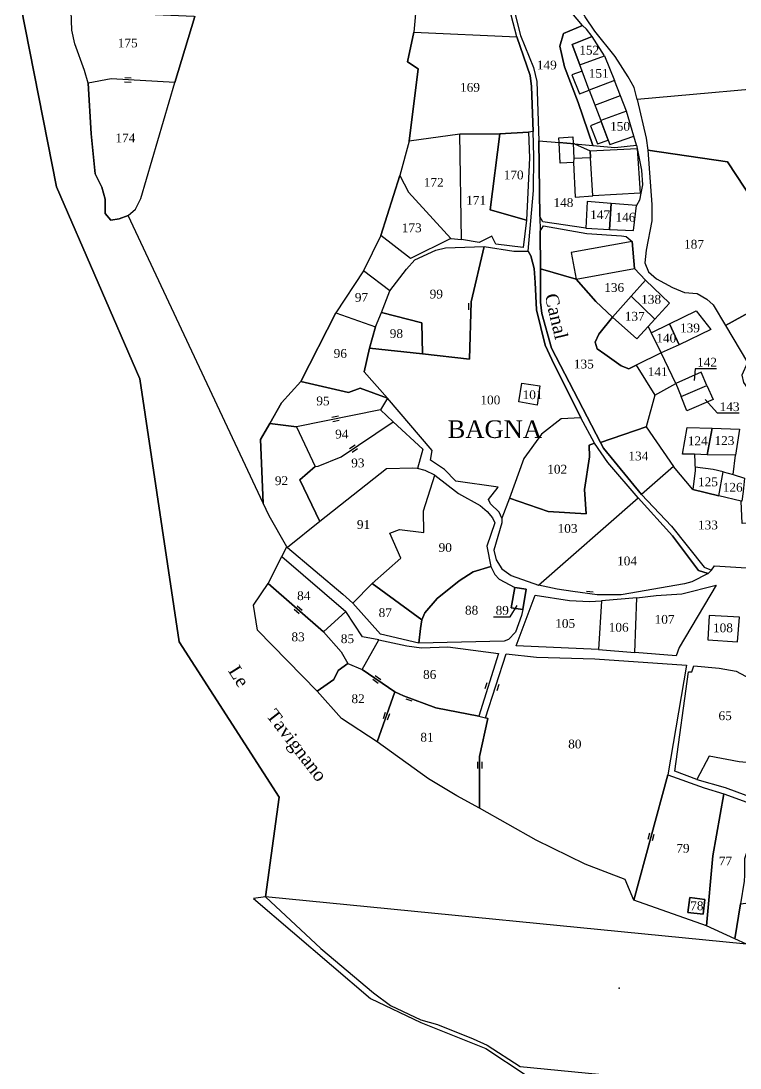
# Model space of a CAD drawing. Extents: x 1206907 to 1207379, y 6153397 to 6153999.
# Drawn here: x 1206913.4 to 1207076.9, y 6153626.3 to 6153864.3 of the extents above; entities that cross this region are included whole.
import ezdxf

# ---------------------------------------------------------------- set-up
doc = ezdxf.new("R2010")
doc.units = 0
doc.linetypes.add('CONTINU', pattern=[0])
doc.layers.get('0').update_dxf_attribs({"linetype": 'CONTINU'})
for name, color, linetype in [('1FLECHEFL', 7, 'CONTINU'), ('1LIEUDIT', 7, 'CONTINU'), ('1PARCELLE', 7, 'CONTINU'), ('1SECTION', 7, 'CONTINU'), ('1SUBDSECT', 7, 'CONTINU'), ('1TRONFLUV', 7, 'CONTINU'), ('1TROUPARCELLE', 7, 'CONTINU'), ('3BATIDUR', 7, 'CONTINU'), ('3CHEMIN', 7, 'CONTINU'), ('3FISCLINE', 7, 'CONTINUOUS'), ('3FLECHEPAR', 7, 'CONTINU'), ('3LIEUDITTEX', 7, 'CONTINU'), ('3MURMI', 7, 'CONTINU'), ('3MURNONMI', 7, 'CONTINU'), ('3PARCELLETEX', 7, 'CONTINU'), ('3TRONFLUVTEX', 7, 'CONTINU')]:
    doc.layers.add(name, color=color, linetype=linetype)
doc.styles.get("Standard").update_dxf_attribs({"font": 'Times New Roman'})

# ---------------------------------------------------------------- blocks, each defined once
blk = doc.blocks.new('MURMI')
for p, q in [((-0.75, 0.5), (0.75, 0.5)), ((-0.75, -0.5), (0.75, -0.5))]:
    blk.add_line(p, q)
blk = doc.blocks.new('MURNOMI')
blk.add_line((-0.75, 0.5), (0.75, 0.5))
blk = doc.blocks.new('FLECHRU1')
blk.add_point((0, 0))

msp = doc.modelspace()

# ---------------------------------------------------------------- linework, layer by layer
at = {"layer": '1LIEUDIT'}
for points in [[(1207078.37, 6153654.46), (1206968.98, 6153665.22), (1206972.11, 6153687.92), (1206949.39, 6153723.19), (1206940.42, 6153783), (1206921.45, 6153826.59), (1206913.39, 6153867.77)], [(1207221.34, 6153683.01), (1207209.27, 6153666.01), (1207195.55, 6153659.69), (1207195.26, 6153659.55), (1207195.26, 6153659.55), (1207193.09, 6153658.63), (1207188.09, 6153664.23), (1207170.22, 6153672.61), (1207163.64, 6153670.5), (1207160.56, 6153669.75), (1207164.3, 6153663.77), (1207120, 6153666), (1207119.13, 6153659.49), (1207116.84, 6153659.65), (1207108.24, 6153659.57), (1207105.95, 6153659.36), (1207078.37, 6153654.46), (1206968.98, 6153665.22), (1206966.23, 6153664.88), (1206992.89, 6153642.11), (1207004.33, 6153636.68), (1207019.09, 6153630.74), (1207028.28, 6153624.68)]]:
    msp.add_lwpolyline(points, dxfattribs=at)
at = {"layer": '1PARCELLE'}
for points in [[(1207002.74, 6153861.78), (1207026.12, 6153860.73), (1207024.83, 6153865.61), (1207023.78, 6153868.44), (1207015.57, 6153868.73), (1207014.27, 6153869.52), (1207011.57, 6153872.45), (1207010.22, 6153874.64), (1207007.84, 6153880), (1207006.33, 6153884.52), (1207005.11, 6153888.77), (1207002.74, 6153861.78)], [(1207043.38, 6153886.36), (1207061.09, 6153888.15), (1207069.28, 6153888.64), (1207076.6, 6153888.68), (1207123.08, 6153887.67), (1207120.48, 6153866.28), (1207121.22, 6153853.53), (1207115.78, 6153853.12), (1207092.53, 6153849.93), (1207053.52, 6153846.47), (1207052.79, 6153849.19), (1207051.48, 6153851.58), (1207048.51, 6153856.25), (1207043.85, 6153861.95), (1207041.67, 6153865.25), (1207037.14, 6153874), (1207035.55, 6153876.02), (1207033.64, 6153877.16), (1207028.9, 6153878.28), (1207028.38, 6153879.15), (1207027.83, 6153881.05), (1207036.14, 6153885.33), (1207043.38, 6153886.36)], [(1207026.23, 6153878.15), (1207026.08, 6153871.31), (1207024.76, 6153869.79), (1207026.94, 6153861.02), (1207029.93, 6153853.7), (1207030.68, 6153850.54), (1207031.12, 6153837.08), (1207035.75, 6153836.67), (1207039.24, 6153836.36), (1207043.4, 6153836), (1207040.11, 6153845.8), (1207036.97, 6153853.88), (1207035.89, 6153858.57), (1207036.73, 6153861.47), (1207041.07, 6153863.27), (1207037.08, 6153868.05), (1207035.64, 6153870.18), (1207033.88, 6153874.39), (1207029.2, 6153875.57), (1207026.23, 6153878.15)], [(1206948.37, 6153850.35), (1206933.9, 6153851.12), (1206928.66, 6153850.19), (1206927.86, 6153853.01), (1206925.62, 6153859.14), (1206924.93, 6153862.24), (1206924.82, 6153866.51), (1206936.93, 6153866.05), (1206952.68, 6153865.36), (1206952.89, 6153865.35), (1206948.37, 6153850.35)], [(1207013.16, 6153838.56), (1207001.65, 6153836.97), (1207003.69, 6153853.39), (1207001.25, 6153855), (1207002.74, 6153861.78), (1207026.12, 6153860.73), (1207029.2, 6153851.88), (1207029.46, 6153849.44), (1207029.84, 6153839.21), (1207028.76, 6153839.03), (1207022.26, 6153838.64), (1207013.16, 6153838.56)], [(1207043.4, 6153836), (1207048.42, 6153835.58), (1207053.35, 6153836.06), (1207052.76, 6153838.13), (1207051.1, 6153843.79), (1207048.34, 6153850.77), (1207042.61, 6153848.61), (1207040.99, 6153852.89), (1207040.43, 6153854.37), (1207038.7, 6153858.96), (1207043.23, 6153860.78), (1207041.97, 6153862.43), (1207041.07, 6153863.27), (1207036.73, 6153861.47), (1207035.89, 6153858.57), (1207036.97, 6153853.88), (1207040.11, 6153845.8), (1207043.4, 6153836)], [(1207043.23, 6153860.78), (1207038.7, 6153858.96), (1207040.43, 6153854.37), (1207046.08, 6153856.4), (1207043.23, 6153860.78)], [(1207048.34, 6153850.77), (1207042.61, 6153848.61), (1207040.99, 6153852.89), (1207040.43, 6153854.37), (1207046.08, 6153856.4), (1207048.34, 6153850.77)], [(1206948.37, 6153850.35), (1206933.9, 6153851.12), (1206928.66, 6153850.19), (1206929.33, 6153838.62), (1206930.28, 6153829.53), (1206931.8, 6153826.54), (1206932.51, 6153823.84), (1206932.53, 6153820.52), (1206933.85, 6153819.03), (1206935.74, 6153819.3), (1206937.74, 6153820.12), (1206939.4, 6153821.56), (1206940.68, 6153823.94), (1206948.37, 6153850.35)], [(1207013.59, 6153814.64), (1207013.16, 6153838.56), (1207001.65, 6153836.97), (1206999.52, 6153829.16), (1207001.49, 6153825.37), (1207011.15, 6153814.87), (1207013.59, 6153814.64)], [(1207013.59, 6153814.64), (1207013.16, 6153838.56), (1207022.26, 6153838.64), (1207020.07, 6153821.38), (1207028.35, 6153819.02), (1207027.56, 6153812.83), (1207021.39, 6153813.57), (1207020.42, 6153815.4), (1207017.57, 6153813.92), (1207013.59, 6153814.64)], [(1207028.35, 6153819.02), (1207020.07, 6153821.38), (1207022.26, 6153838.64), (1207028.76, 6153839.03), (1207029.01, 6153833.23), (1207028.35, 6153819.02)], [(1207053.35, 6153822.36), (1207047.55, 6153822.83), (1207042.11, 6153823.26), (1207041.79, 6153817.19), (1207032.02, 6153818.63), (1207031.39, 6153819.87), (1207031.12, 6153837.08), (1207035.75, 6153836.67), (1207039.24, 6153836.36), (1207043.4, 6153836), (1207048.42, 6153835.58), (1207053.35, 6153836.06), (1207053.5, 6153835.34), (1207054.48, 6153830.37), (1207054.67, 6153827.05), (1207054.35, 6153825.2), (1207054.03, 6153823.55), (1207053.35, 6153822.36)], [(1207079.5, 6153798.34), (1207089.5, 6153808.84), (1207074, 6153832.32), (1207055.93, 6153834.97), (1207056.79, 6153822.59), (1207056.84, 6153818.9), (1207055.53, 6153812.21), (1207055.24, 6153809.34), (1207056.07, 6153807.27), (1207057.85, 6153805.68), (1207061.55, 6153803.72), (1207064.28, 6153802.6), (1207067.17, 6153802.4), (1207069.31, 6153801.08), (1207070.77, 6153799.77), (1207073.54, 6153795.12), (1207079.5, 6153798.34)], [(1206999.52, 6153829.16), (1207001.49, 6153825.37), (1207011.15, 6153814.87), (1207001.93, 6153810.34), (1206995.21, 6153815.56), (1206999.52, 6153829.16)], [(1207047.55, 6153822.83), (1207042.11, 6153823.26), (1207041.79, 6153817.19), (1207047.22, 6153816.93), (1207047.55, 6153822.83)], [(1207053.35, 6153822.36), (1207047.55, 6153822.83), (1207047.22, 6153816.93), (1207052.67, 6153816.66), (1207053.35, 6153822.36)], [(1207055.39, 6153805.39), (1207052.12, 6153801.73), (1207047.86, 6153796.98), (1207044.07, 6153800.55), (1207039.61, 6153805.64), (1207031.53, 6153808), (1207031.42, 6153816.52), (1207032.22, 6153817.71), (1207042.08, 6153816.01), (1207049.9, 6153815.48), (1207051.01, 6153815.31), (1207052.34, 6153814.2), (1207052.92, 6153808.02), (1207055.39, 6153805.39)], [(1207022.14, 6153752.65), (1207020.12, 6153754.56), (1207019.69, 6153755.55), (1207021.9, 6153758.34), (1207012.29, 6153759.68), (1207009.67, 6153762.34), (1207006.53, 6153764.51), (1207006.9, 6153766.68), (1206996.75, 6153778.55), (1206991.39, 6153784.56), (1206992.66, 6153789.94), (1207004.67, 6153788.65), (1207015.4, 6153787.41), (1207015.73, 6153800.45), (1207018.7, 6153813.02), (1207025.45, 6153811.99), (1207028.72, 6153811.99), (1207029.28, 6153810.96), (1207030.06, 6153808.02), (1207030.31, 6153804.83), (1207030.58, 6153798.67), (1207032.59, 6153790.63), (1207034.07, 6153787.34), (1207040.72, 6153774.14), (1207036.23, 6153773.85), (1207031.73, 6153770.42), (1207027.71, 6153764.86), (1207024.48, 6153755.86), (1207022.74, 6153751.33), (1207022.14, 6153752.65)], [(1206995.39, 6153798.07), (1206997.29, 6153802.94), (1207001.08, 6153807.93), (1207002.94, 6153810.04), (1207007.7, 6153812.19), (1207009.89, 6153812.71), (1207018.7, 6153813.02), (1207015.73, 6153800.45), (1207015.4, 6153787.41), (1207004.67, 6153788.65), (1207004.52, 6153795.72), (1206995.39, 6153798.07)], [(1206984.98, 6153797.99), (1206994.02, 6153794.79), (1206995.39, 6153798.07), (1206997.29, 6153802.94), (1206991.31, 6153807.52), (1206984.98, 6153797.99)], [(1207053.26, 6153786.05), (1207057.48, 6153779.28), (1207055.5, 6153772.09), (1207045.14, 6153768.49), (1207034.02, 6153789.97), (1207031.82, 6153797.81), (1207031.54, 6153800.37), (1207031.53, 6153808), (1207039.61, 6153805.64), (1207044.07, 6153800.55), (1207047.86, 6153796.98), (1207044.77, 6153793.15), (1207043.97, 6153791.28), (1207044.42, 6153789.8), (1207046.14, 6153788.6), (1207049.88, 6153785.9), (1207051.6, 6153785.25), (1207053.26, 6153786.05)], [(1207055.39, 6153805.39), (1207052.12, 6153801.73), (1207057.51, 6153796.53), (1207060.87, 6153800.14), (1207055.39, 6153805.39)], [(1207058.93, 6153788.84), (1207053.26, 6153786.05), (1207051.6, 6153785.25), (1207049.88, 6153785.9), (1207046.14, 6153788.6), (1207044.42, 6153789.8), (1207043.97, 6153791.28), (1207044.77, 6153793.15), (1207047.86, 6153796.98), (1207052.12, 6153801.73), (1207057.51, 6153796.53), (1207055.99, 6153794.86), (1207056.68, 6153793.43), (1207058.93, 6153788.84)], [(1206996.75, 6153778.55), (1206990.54, 6153780.88), (1206987.85, 6153779.88), (1206976.99, 6153782.33), (1206984.98, 6153797.99), (1206994.02, 6153794.79), (1206992.66, 6153789.94), (1206991.39, 6153784.56), (1206996.75, 6153778.55)], [(1206994.02, 6153794.79), (1206995.39, 6153798.07), (1207004.52, 6153795.72), (1207004.67, 6153788.65), (1206992.66, 6153789.94), (1206994.02, 6153794.79)], [(1207063.07, 6153790.7), (1207060.82, 6153795.44), (1207066.91, 6153798.4), (1207070.22, 6153794.15), (1207063.07, 6153790.7)], [(1207091.73, 6153784.54), (1207088.29, 6153790.34), (1207087.57, 6153791.03), (1207086.35, 6153790.87), (1207084.61, 6153789.88), (1207079.5, 6153798.34), (1207073.54, 6153795.12), (1207078.56, 6153786.7), (1207077.28, 6153783.83), (1207077.63, 6153782.11), (1207082.01, 6153775.99), (1207082.98, 6153775.01), (1207083.97, 6153774.5), (1207085.23, 6153774.43), (1207087.42, 6153775.02), (1207091.73, 6153784.54)], [(1207058.93, 6153788.84), (1207056.68, 6153793.43), (1207060.82, 6153795.44), (1207063.07, 6153790.7), (1207058.93, 6153788.84)], [(1207062.29, 6153781.92), (1207058.93, 6153788.84), (1207053.26, 6153786.05), (1207057.48, 6153779.28), (1207062.29, 6153781.92)], [(1207063.48, 6153778.97), (1207069.35, 6153781.48), (1207068.05, 6153784.48), (1207062.29, 6153781.92), (1207063.48, 6153778.97)], [(1206995.11, 6153775.95), (1206976.06, 6153772.08), (1206969.96, 6153772.78), (1206972.6, 6153777.54), (1206976.99, 6153782.33), (1206987.85, 6153779.88), (1206990.54, 6153780.88), (1206996.75, 6153778.55), (1206995.11, 6153775.95)], [(1207026.59, 6153777.77), (1207027.27, 6153782.01), (1207031.37, 6153781.35), (1207030.75, 6153776.98), (1207026.59, 6153777.77)], [(1207063.48, 6153778.97), (1207069.35, 6153781.48), (1207070.74, 6153778.27), (1207064.81, 6153775.73), (1207063.48, 6153778.97)], [(1206980.25, 6153763.06), (1206980.98, 6153763.13), (1206986.23, 6153765.22), (1206998, 6153773.21), (1206995.11, 6153775.95), (1206976.06, 6153772.08), (1206980.25, 6153763.06)], [(1207040.72, 6153774.14), (1207036.23, 6153773.85), (1207031.73, 6153770.42), (1207027.71, 6153764.86), (1207024.48, 6153755.86), (1207033.25, 6153752.82), (1207041.9, 6153752.28), (1207041.51, 6153757.84), (1207042.68, 6153765.27), (1207042.59, 6153767.91), (1207043.8, 6153768.33), (1207040.72, 6153774.14)], [(1206980.25, 6153763.06), (1206976.83, 6153759.99), (1206981.38, 6153750.58), (1206973.99, 6153744.64), (1206973.84, 6153744.77), (1206969.81, 6153751.86), (1206968.45, 6153754.68), (1206967.88, 6153769.16), (1206969.96, 6153772.78), (1206976.06, 6153772.08), (1206980.25, 6153763.06)], [(1206980.25, 6153763.06), (1206980.98, 6153763.13), (1206986.23, 6153765.22), (1206998, 6153773.21), (1207004.78, 6153766.98), (1207003.56, 6153762.62), (1207002.47, 6153762.7), (1206996.53, 6153762.53), (1206981.38, 6153750.58), (1206976.83, 6153759.99), (1206980.25, 6153763.06)], [(1207061.78, 6153763.05), (1207054.48, 6153756.68), (1207045.84, 6153767.2), (1207045.14, 6153768.49), (1207055.5, 6153772.09), (1207061.78, 6153763.05)], [(1207069.44, 6153765.73), (1207066.5, 6153765.81), (1207063.8, 6153765.86), (1207064.85, 6153771.9), (1207070.53, 6153771.73), (1207069.44, 6153765.73)], [(1207075.83, 6153765.6), (1207069.44, 6153765.73), (1207070.53, 6153771.73), (1207076.78, 6153771.55), (1207075.83, 6153765.6)], [(1207024.48, 6153755.86), (1207022.74, 6153751.33), (1207022.7, 6153750.26), (1207020.87, 6153744), (1207021.42, 6153741.84), (1207022.76, 6153739.75), (1207024.87, 6153738.26), (1207031.03, 6153736.09), (1207053.72, 6153755.91), (1207046.85, 6153763.92), (1207043.8, 6153768.33), (1207042.59, 6153767.91), (1207042.68, 6153765.27), (1207041.51, 6153757.84), (1207041.9, 6153752.28), (1207033.25, 6153752.82), (1207024.48, 6153755.86)], [(1207072.05, 6153756.36), (1207073.06, 6153761.86), (1207075.29, 6153761.24), (1207075.83, 6153765.6), (1207069.44, 6153765.73), (1207066.5, 6153765.81), (1207066.69, 6153762.14), (1207066.16, 6153757.78), (1207072.05, 6153756.36)], [(1207003.56, 6153762.62), (1207002.47, 6153762.7), (1206996.53, 6153762.53), (1206981.38, 6153750.58), (1206973.99, 6153744.64), (1206986.61, 6153734.01), (1206988.85, 6153731.96), (1206993.21, 6153736.46), (1206999.78, 6153742.23), (1206997.25, 6153747.88), (1206999.44, 6153748.7), (1207004.96, 6153748.03), (1207004.93, 6153752.95), (1207007.47, 6153761.11), (1207005.32, 6153762.13), (1207003.56, 6153762.62)], [(1207072.05, 6153756.36), (1207066.16, 6153757.78), (1207061.78, 6153763.05), (1207054.48, 6153756.68), (1207061.31, 6153749.51), (1207068.71, 6153740.13), (1207070.41, 6153739.5), (1207071.05, 6153740.43), (1207084.31, 6153739.62), (1207083.53, 6153746), (1207083.07, 6153750.22), (1207077.33, 6153750.09), (1207077.13, 6153755.19), (1207072.05, 6153756.36)], [(1207072.05, 6153756.36), (1207073.06, 6153761.86), (1207075.29, 6153761.24), (1207077.86, 6153760.42), (1207077.57, 6153757.37), (1207077.28, 6153755.15), (1207077.13, 6153755.19), (1207072.05, 6153756.36)], [(1207020.2, 6153740.31), (1207016.24, 6153739.07), (1207013, 6153737.09), (1207008.05, 6153733.07), (1207005.23, 6153729.81), (1207004.56, 6153728.21), (1206993.21, 6153736.46), (1206999.78, 6153742.23), (1206997.25, 6153747.88), (1206999.44, 6153748.7), (1207004.96, 6153748.03), (1207004.93, 6153752.95), (1207007.47, 6153761.11), (1207012.9, 6153756.93), (1207017.79, 6153754.19), (1207019.36, 6153752.83), (1207020.57, 6153751.34), (1207021.12, 6153750.21), (1207019.34, 6153744.96), (1207020.2, 6153740.31)], [(1207031.03, 6153736.09), (1207053.72, 6153755.91), (1207061.53, 6153747.29), (1207067.44, 6153739.41), (1207069.63, 6153738.7), (1207065.89, 6153736.81), (1207064.29, 6153736.4), (1207049.82, 6153733.91), (1207044.4, 6153733.9), (1207038.87, 6153734.65), (1207035.29, 6153735.13), (1207031.03, 6153736.09)], [(1206987.29, 6153730.1), (1206982.21, 6153725.47), (1206969.6, 6153736.44), (1206972.7, 6153742.59), (1206987.29, 6153730.1)], [(1207025.68, 6153735.53), (1207024.83, 6153730.92), (1207027.5, 6153730.57), (1207027.21, 6153729.18), (1207025.81, 6153725.38), (1207024.25, 6153723.76), (1207023.28, 6153723.36), (1207003.84, 6153722.87), (1207004.2, 6153726.19), (1207004.56, 6153728.21), (1207005.23, 6153729.81), (1207008.05, 6153733.07), (1207013, 6153737.09), (1207016.24, 6153739.07), (1207020.2, 6153740.31), (1207021.11, 6153738.47), (1207022.12, 6153737.4), (1207025.68, 6153735.53)], [(1206982.21, 6153725.47), (1206986.18, 6153720.95), (1206987.7, 6153718.28), (1206985.5, 6153716.7), (1206984.55, 6153714.61), (1206980.74, 6153711.98), (1206967.17, 6153725.86), (1206966.3, 6153731.52), (1206969.6, 6153736.44), (1206982.21, 6153725.47)], [(1207004.56, 6153728.21), (1207004.2, 6153726.19), (1207003.84, 6153722.87), (1206995.17, 6153724.93), (1206988.85, 6153731.96), (1206993.21, 6153736.46), (1207004.56, 6153728.21)], [(1207052.94, 6153720.76), (1207053.43, 6153733.2), (1207057.81, 6153733.76), (1207063.66, 6153734.12), (1207071.46, 6153736.06), (1207063.01, 6153721.89), (1207062.36, 6153720.03), (1207052.94, 6153720.76)], [(1207025.68, 6153735.53), (1207024.83, 6153730.92), (1207027.5, 6153730.57), (1207028.27, 6153735.15), (1207025.68, 6153735.53)], [(1207045.38, 6153732.5), (1207044.7, 6153721.42), (1207025.97, 6153722.25), (1207030.28, 6153733.83), (1207038.08, 6153732.57), (1207042.69, 6153732.34), (1207045.38, 6153732.5)], [(1207052.94, 6153720.76), (1207053.43, 6153733.2), (1207045.38, 6153732.5), (1207044.7, 6153721.42), (1207052.94, 6153720.76)], [(1206987.29, 6153730.1), (1206982.21, 6153725.47), (1206986.18, 6153720.95), (1206987.7, 6153718.28), (1206990.97, 6153716.93), (1206994.77, 6153723.62), (1206991.06, 6153724.34), (1206987.29, 6153730.1)], [(1207076.76, 6153728.78), (1207069.87, 6153729.18), (1207069.53, 6153723.68), (1207076.31, 6153723.19), (1207076.76, 6153728.78)], [(1206990.97, 6153716.93), (1206994.77, 6153723.62), (1207001.16, 6153722.31), (1207004.49, 6153721.81), (1207010.41, 6153722.02), (1207021.95, 6153720.53), (1207017.46, 6153706.3), (1207007.74, 6153708.23), (1207000.35, 6153710.94), (1206998.42, 6153711.85), (1206990.97, 6153716.93)], [(1207060.44, 6153692.93), (1207052.72, 6153664.45), (1207050.77, 6153669.19), (1207041.64, 6153672.68), (1207030.52, 6153678.1), (1207017.62, 6153685.36), (1207017.68, 6153697.1), (1207019.54, 6153705.79), (1207019.03, 6153705.89), (1207023.72, 6153720.44), (1207030.59, 6153719.74), (1207043.84, 6153719.3), (1207064.71, 6153717.89), (1207060.44, 6153692.93)], [(1206987.7, 6153718.28), (1206990.97, 6153716.93), (1206998.42, 6153711.85), (1206994.38, 6153700.43), (1206986.25, 6153705.78), (1206980.74, 6153711.98), (1206984.55, 6153714.61), (1206985.5, 6153716.7), (1206987.7, 6153718.28)], [(1207084.8, 6153711.85), (1207084.9, 6153695.15), (1207076.71, 6153695.93), (1207069.83, 6153697.23), (1207067.02, 6153691.88), (1207062.06, 6153693.83), (1207065.15, 6153716.36), (1207065.89, 6153716.4), (1207066.4, 6153717.73), (1207072.17, 6153717.23), (1207076.02, 6153716.52), (1207084.8, 6153711.85)], [(1206998.42, 6153711.85), (1207000.35, 6153710.94), (1207007.74, 6153708.23), (1207017.46, 6153706.3), (1207019.03, 6153705.89), (1207019.54, 6153705.79), (1207017.68, 6153697.1), (1207017.62, 6153685.36), (1207012.47, 6153688.17), (1207006.05, 6153692.09), (1206994.38, 6153700.43), (1206998.42, 6153711.85)], [(1207082.08, 6153686.39), (1207086.08, 6153684.42), (1207090.5, 6153693.94), (1207084.9, 6153695.15), (1207076.71, 6153695.93), (1207069.83, 6153697.23), (1207067.02, 6153691.88), (1207073.5, 6153690.08), (1207082.27, 6153686.85), (1207082.08, 6153686.39)], [(1207052.72, 6153664.45), (1207060.44, 6153692.93), (1207068.69, 6153690.03), (1207073.21, 6153688.66), (1207070.73, 6153674.55), (1207069.25, 6153658.66), (1207052.72, 6153664.45)], [(1207076.99, 6153663.66), (1207075.72, 6153655.66), (1207069.25, 6153658.66), (1207070.73, 6153674.55), (1207073.21, 6153688.66), (1207081.73, 6153685.52), (1207077.91, 6153673.86), (1207077.88, 6153670.19), (1207077.81, 6153668.76), (1207076.99, 6153663.66)], [(1207076.99, 6153663.66), (1207100.99, 6153666.64), (1207103.39, 6153667.97), (1207104.68, 6153670.75), (1207108.24, 6153659.57), (1207105.95, 6153659.36), (1207078.37, 6153654.46), (1207075.72, 6153655.66), (1207076.99, 6153663.66)], [(1207064.99, 6153661.69), (1207065.45, 6153665.08), (1207068.9, 6153664.64), (1207068.48, 6153661.32), (1207064.99, 6153661.69)]]:
    msp.add_lwpolyline(points, close=True, dxfattribs=at)
msp.add_lwpolyline([(1207092.53, 6153849.93), (1207053.52, 6153846.47), (1207055.53, 6153837.65), (1207055.93, 6153834.97), (1207074, 6153832.32), (1207089.5, 6153808.84)], dxfattribs=at)
at = {"layer": '1SECTION'}
msp.add_lwpolyline([(1206913.39, 6153867.77), (1206921.45, 6153826.59), (1206940.42, 6153783), (1206949.39, 6153723.19), (1206972.11, 6153687.92), (1206968.98, 6153665.22), (1206966.23, 6153664.88), (1206992.89, 6153642.11), (1207004.33, 6153636.68), (1207019.09, 6153630.74), (1207028.28, 6153624.68)], dxfattribs=at)
at = {"layer": '1SUBDSECT'}
msp.add_lwpolyline([(1206913.39, 6153867.77), (1206921.45, 6153826.59), (1206940.42, 6153783), (1206949.39, 6153723.19), (1206972.11, 6153687.92), (1206968.98, 6153665.22), (1206966.23, 6153664.88), (1206992.89, 6153642.11), (1207004.33, 6153636.68), (1207019.09, 6153630.74), (1207028.28, 6153624.68)], dxfattribs=at)
at = {"layer": '1TRONFLUV'}
for points in [[(1207005.11, 6153888.77), (1207002.74, 6153861.78), (1207001.25, 6153855), (1207003.69, 6153853.39), (1207001.65, 6153836.97), (1207001.65, 6153836.97), (1206999.52, 6153829.16), (1206995.21, 6153815.56), (1206991.31, 6153807.52), (1206984.98, 6153797.99), (1206976.99, 6153782.33), (1206972.6, 6153777.54), (1206969.96, 6153772.78), (1206967.88, 6153769.16), (1206968.45, 6153754.68), (1206937.74, 6153820.12), (1206939.4, 6153821.56), (1206940.68, 6153823.94), (1206948.37, 6153850.35), (1206952.89, 6153865.35)], [(1207024.76, 6153869.79), (1207026.94, 6153861.02), (1207029.93, 6153853.7), (1207030.68, 6153850.54), (1207031.12, 6153837.08), (1207031.39, 6153819.87), (1207031.42, 6153816.52), (1207031.53, 6153808), (1207031.54, 6153800.37), (1207031.82, 6153797.81), (1207034.02, 6153789.97), (1207045.14, 6153768.49), (1207045.84, 6153767.2), (1207054.48, 6153756.68), (1207061.31, 6153749.51), (1207068.71, 6153740.13), (1207070.41, 6153739.5), (1207069.63, 6153738.7), (1207067.44, 6153739.41), (1207061.53, 6153747.29), (1207053.72, 6153755.91), (1207046.85, 6153763.92), (1207043.8, 6153768.33), (1207040.72, 6153774.14), (1207034.07, 6153787.34), (1207032.59, 6153790.63), (1207030.58, 6153798.67), (1207030.31, 6153804.83), (1207030.06, 6153808.02), (1207029.28, 6153810.96), (1207028.72, 6153811.99), (1207029.89, 6153825.78), (1207029.98, 6153833.5), (1207029.84, 6153839.21), (1207029.46, 6153849.44), (1207029.2, 6153851.88), (1207026.12, 6153860.73), (1207024.83, 6153865.61)], [(1206913.39, 6153867.77), (1206921.45, 6153826.59), (1206940.42, 6153783), (1206949.39, 6153723.19), (1206972.11, 6153687.92), (1206968.98, 6153665.22), (1206981.54, 6153653.49), (1206993.56, 6153643.42), (1206997.38, 6153640.57), (1207004.27, 6153637.3), (1207008.08, 6153636.2), (1207016.22, 6153632.98), (1207019.37, 6153631.55), (1207026.91, 6153626.7), (1207047.89, 6153624.61)], [(1207078.37, 6153654.46), (1207075.72, 6153655.66), (1207069.25, 6153658.66), (1207052.72, 6153664.45), (1207050.77, 6153669.19), (1207041.64, 6153672.68), (1207030.52, 6153678.1), (1207017.62, 6153685.36), (1207012.47, 6153688.17), (1207006.05, 6153692.09), (1206994.38, 6153700.43), (1206986.25, 6153705.78), (1206980.74, 6153711.98), (1206967.17, 6153725.86), (1206966.3, 6153731.52), (1206969.6, 6153736.44), (1206972.7, 6153742.59), (1206973.84, 6153744.77), (1206969.81, 6153751.86), (1206968.45, 6153754.68), (1206968.45, 6153754.68), (1206937.74, 6153820.12), (1206935.74, 6153819.3), (1206933.85, 6153819.03), (1206932.53, 6153820.52), (1206932.51, 6153823.84), (1206931.8, 6153826.54), (1206930.28, 6153829.53), (1206929.33, 6153838.62), (1206928.66, 6153850.19), (1206927.86, 6153853.01), (1206925.62, 6153859.14), (1206924.93, 6153862.24), (1206924.82, 6153866.51)]]:
    msp.add_lwpolyline(points, dxfattribs=at)
at = {"layer": '1TROUPARCELLE'}
for points in [[(1207026.59, 6153777.77), (1207027.27, 6153782.01), (1207031.37, 6153781.35), (1207030.75, 6153776.98), (1207026.59, 6153777.77)], [(1207064.99, 6153661.69), (1207065.45, 6153665.08), (1207068.9, 6153664.64), (1207068.48, 6153661.32), (1207064.99, 6153661.69)]]:
    msp.add_lwpolyline(points, close=True, dxfattribs=at)
at = {"layer": '3BATIDUR'}
for points in [[(1207040.43, 6153854.37), (1207046.08, 6153856.4), (1207043.23, 6153860.78), (1207038.7, 6153858.96), (1207040.43, 6153854.37)], [(1207040.43, 6153854.37), (1207046.08, 6153856.4), (1207048.34, 6153850.77), (1207042.61, 6153848.61), (1207040.99, 6153852.89), (1207040.43, 6153854.37)], [(1207042.61, 6153848.61), (1207040.99, 6153852.89), (1207038.67, 6153852.08), (1207040.4, 6153847.77), (1207042.61, 6153848.61)], [(1207045.22, 6153841.71), (1207045.32, 6153841.43), (1207046.91, 6153837.21), (1207047.29, 6153836.21), (1207052.76, 6153838.13), (1207051.1, 6153843.79), (1207045.22, 6153841.71)], [(1207046.91, 6153837.21), (1207045.32, 6153841.43), (1207042.89, 6153840.5), (1207044.51, 6153836.36), (1207046.91, 6153837.21)], [(1207039.24, 6153836.36), (1207035.75, 6153836.67), (1207035.7, 6153837.75), (1207038.9, 6153837.94), (1207038.95, 6153836.5), (1207039.24, 6153836.36)], [(1207042.8, 6153834.76), (1207042.89, 6153833.18), (1207039.06, 6153833.01), (1207039.05, 6153832.15), (1207035.95, 6153831.98), (1207035.75, 6153836.67), (1207039.24, 6153836.36), (1207042.8, 6153834.76)], [(1207054.19, 6153825.14), (1207043.38, 6153824.57), (1207042.89, 6153833.18), (1207042.8, 6153834.76), (1207053.5, 6153835.34), (1207054.19, 6153825.14)], [(1207047.55, 6153822.83), (1207042.11, 6153823.26), (1207041.79, 6153817.19), (1207047.22, 6153816.93), (1207047.55, 6153822.83)], [(1207047.55, 6153822.83), (1207047.22, 6153816.93), (1207052.67, 6153816.66), (1207053.35, 6153822.36), (1207047.55, 6153822.83)], [(1207039.61, 6153805.64), (1207052.92, 6153808.02), (1207052.34, 6153814.2), (1207038.45, 6153811.68), (1207039.61, 6153805.64)], [(1207052.12, 6153801.73), (1207047.86, 6153796.98), (1207053.42, 6153792.06), (1207055.99, 6153794.86), (1207057.51, 6153796.53), (1207052.12, 6153801.73)], [(1207073.54, 6153795.12), (1207078.56, 6153786.7), (1207084.61, 6153789.88), (1207079.5, 6153798.34), (1207073.54, 6153795.12)], [(1207058.93, 6153788.84), (1207053.26, 6153786.05), (1207057.48, 6153779.28), (1207062.29, 6153781.92), (1207058.93, 6153788.84)], [(1207069.35, 6153781.48), (1207068.05, 6153784.48), (1207062.29, 6153781.92), (1207063.48, 6153778.97), (1207069.35, 6153781.48)], [(1207027.27, 6153782.01), (1207031.37, 6153781.35), (1207030.75, 6153776.98), (1207026.59, 6153777.77), (1207027.27, 6153782.01)], [(1207069.35, 6153781.48), (1207070.74, 6153778.27), (1207064.81, 6153775.73), (1207063.48, 6153778.97), (1207069.35, 6153781.48)], [(1207025.68, 6153735.53), (1207028.27, 6153735.15), (1207027.5, 6153730.57), (1207024.83, 6153730.92), (1207025.68, 6153735.53)], [(1207065.45, 6153665.08), (1207064.99, 6153661.69), (1207068.48, 6153661.32), (1207068.9, 6153664.64), (1207065.45, 6153665.08)]]:
    msp.add_lwpolyline(points, close=True, dxfattribs=at)
at = {"layer": '3CHEMIN'}
msp.add_lwpolyline([(1207073.06, 6153761.86), (1207070.76, 6153762.39), (1207066.65, 6153762.89)], dxfattribs=at)
at = {"layer": '3FISCLINE'}
for points in [[(1207042.61, 6153848.61), (1207045.22, 6153841.71)], [(1207043.9, 6153845.18), (1207049.71, 6153847.33)], [(1207038.95, 6153836.5), (1207039.06, 6153833.01)], [(1207039.05, 6153832.15), (1207039.42, 6153824.23), (1207043.38, 6153824.57)]]:
    msp.add_lwpolyline(points, dxfattribs=at)
at = {"layer": '3FLECHEPAR'}
for points in [[(1207071.54, 6153785.24), (1207066.65, 6153785.25), (1207066.45, 6153782.58)], [(1207076.67, 6153775.13), (1207071.78, 6153775.14), (1207068.93, 6153778.26)], [(1207020.82, 6153728.86), (1207024.64, 6153728.85), (1207026.22, 6153731.48)]]:
    msp.add_lwpolyline(points, dxfattribs=at)

# ---------------------------------------------------------------- block references
at = {"layer": '1FLECHEFL', "rotation": 334.7}
msp.add_blockref('FLECHRU1', (1207049.42, 6153644.5), dxfattribs=at)
at = {"layer": '3MURMI'}
for p, rotation in [((1206937.71, 6153850.91), 357.1), ((1206984.93, 6153773.89), 11.6), ((1206989.02, 6153767.12), 34.2), ((1206976.41, 6153730.51), 319.1), ((1206994.28, 6153714.67), 325.7), ((1206996.44, 6153706.26), 250.6), ((1207017.67, 6153695.17), 269.7), ((1207056.61, 6153678.84), 255)]:
    msp.add_blockref('MURMI', p, dxfattribs=dict(at, rotation=rotation))
at = {"layer": '3MURNONMI'}
for p, rotation in [((1207015.71, 6153799.38), 88.6), ((1207042.66, 6153734.13), 352.3), ((1207019.62, 6153713.12), 72.5), ((1207021.31, 6153712.95), 252.3), ((1207001.82, 6153710.4), 160)]:
    msp.add_blockref('MURNOMI', p, dxfattribs=dict(at, rotation=rotation))

# ---------------------------------------------------------------- texts
at = {"layer": '3LIEUDITTEX'}
msp.add_text('BAGNA', height=4, dxfattribs=at).set_placement((1207010.39, 6153769.53))
at = {"layer": '3PARCELLETEX'}
for s, p in [('175', (1206935.4, 6153858.31)), ('152', (1207040.33, 6153856.67)), ('149', (1207030.68, 6153853.3)), ('151', (1207042.48, 6153851.39)), ('169', (1207013.22, 6153848.22)), ('150', (1207047.34, 6153839.35)), ('174', (1206934.86, 6153836.72)), ('172', (1207004.97, 6153826.62)), ('170', (1207023.14, 6153828.31)), ('171', (1207014.61, 6153822.56)), ('148', (1207034.46, 6153822.02)), ('147', (1207042.8, 6153819.27)), ('146', (1207048.56, 6153818.7)), ('173', (1206999.97, 6153816.29)), ('187', (1207064.15, 6153812.56)), ('136', (1207046, 6153802.73)), ('97', (1206989.3, 6153800.47)), ('99', (1207006.32, 6153801.24)), ('138', (1207054.4, 6153800.04)), ('137', (1207050.68, 6153796.19)), ('139', (1207063.23, 6153793.53)), ('98', (1206997.24, 6153792.26)), ('140', (1207057.84, 6153791.23)), ('96', (1206984.49, 6153787.74)), ('135', (1207039.1, 6153785.33)), ('141', (1207055.89, 6153783.58)), ('142', (1207067.11, 6153785.75)), ('95', (1206980.55, 6153776.95)), ('100', (1207017.85, 6153777.16)), ('101', (1207027.45, 6153778.35)), ('143', (1207072.24, 6153775.64)), ('94', (1206984.82, 6153769.42)), ('124', (1207065, 6153767.87)), ('123', (1207071.07, 6153767.94)), ('93', (1206988.48, 6153762.85)), ('134', (1207051.5, 6153764.43)), ('102', (1207033.05, 6153761.43)), ('92', (1206971.12, 6153758.81)), ('125', (1207067.32, 6153758.55)), ('126', (1207072.94, 6153757.32)), ('91', (1206989.77, 6153748.86)), ('103', (1207035.4, 6153747.97)), ('133', (1207067.32, 6153748.75)), ('90', (1207008.35, 6153743.63)), ('104', (1207048.93, 6153740.58)), ('84', (1206976.18, 6153732.68)), ('87', (1206994.71, 6153728.83)), ('88', (1207014.34, 6153729.39)), ('89', (1207021.31, 6153729.36)), ('107', (1207057.46, 6153727.31)), ('105', (1207034.86, 6153726.38)), ('106', (1207047.02, 6153725.5)), ('108', (1207070.73, 6153725.37)), ('83', (1206974.89, 6153723.32)), ('85', (1206986.11, 6153722.9)), ('86', (1207004.81, 6153714.78)), ('82', (1206988.53, 6153709.26)), ('65', (1207071.98, 6153705.4)), ('81', (1207004.2, 6153700.52)), ('80', (1207037.81, 6153698.97)), ('79', (1207062.39, 6153675.27)), ('77', (1207072.06, 6153672.38)), ('78', (1207065.55, 6153662.2))]:
    msp.add_text(s, height=2, dxfattribs=at).set_placement(p)
at = {"layer": '3TRONFLUVTEX'}
for s, rotation, p in [('Canal', 283.4, (1207032.43, 6153801.96)), ('Le', 302.2, (1206960.4, 6153716.61)), ('Tavignano', 307.7, (1206968.99, 6153706.44))]:
    msp.add_text(s, height=3, rotation=rotation, dxfattribs=at).set_placement(p)

doc.saveas('drawing.dxf')
